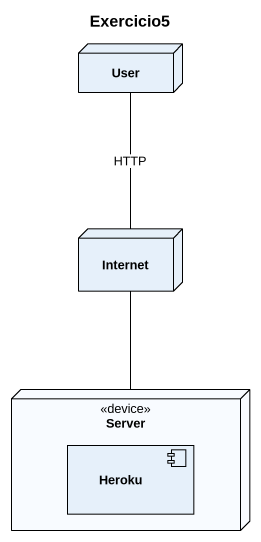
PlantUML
@startuml
title Exercicio5
node User
node Internet
node Server <<device>> {
  component Heroku
}
User -- Internet : HTTP
Internet -- Server
@enduml
